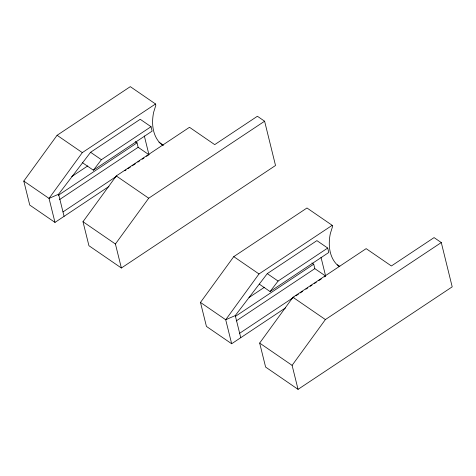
<?xml version="1.0" encoding="UTF-8"?>
<svg xmlns="http://www.w3.org/2000/svg" width="476" height="476" viewBox="0 0 476 476"><rect width="100%" height="100%" fill="white"/><g stroke="black" fill="none" stroke-linecap="round" stroke-linejoin="round"><path stroke-width="0.71" d="M108.95 186.461L54.984 222.405L29.756 205.079L23.8 181.076L57.09 135.285L130.299 86.65L155.527 103.976L155.836 105.244L153.623 112.354A47.249 31.767 -55.5 0 0 163.155 145.674M155.527 103.976L82.318 152.612L49.028 198.403L54.984 222.405M82.985 221.721L116.275 175.936L189.484 127.294L214.706 144.627L257.397 116.263L264.608 121.213L275.521 165.499L121.374 268.006L88.935 245.723L82.985 221.721L115.418 244.004L121.374 268.006M115.418 244.004L148.708 198.212L264.608 121.213M285.63 307.811L231.663 343.749L206.435 326.423L200.479 302.421L233.77 256.635L306.978 207.994L332.206 225.326L332.516 226.594L330.302 233.704A47.249 31.767 -55.5 0 0 339.275 266.62M332.206 225.326L258.998 273.962L225.707 319.747L231.663 343.749M259.664 343.071L292.954 297.286L366.157 248.645L391.385 265.971L434.076 237.607L441.288 242.558L452.2 286.849L298.053 389.35L265.614 367.073L259.664 343.071L292.097 365.348L298.053 389.35M292.097 365.348L325.388 319.563L441.288 242.558M23.8 181.076L49.028 198.403L58.59 194.22L90.589 152.284L140.218 119.286L151.029 126.711L152.118 131.126L93.397 170.206L82.586 162.78M93.397 170.206L101.406 159.71L151.029 126.711M200.479 302.421L225.707 319.747L235.269 315.57L267.268 273.635L316.897 240.63L327.708 248.061L328.797 252.476L270.076 291.556L259.265 284.124M270.076 291.556L278.085 281.06L327.708 248.061M71.697 176.596L87.78 165.892M58.233 195.344L137.046 142.848L138.141 147.292L148.952 154.718L146.477 156.36M59.589 199.557L138.141 147.292M62.981 211.921L116.174 176.531M124.831 170.765L126.069 169.944M127.925 168.706L130.394 167.064M132.251 165.826L135.345 163.768M137.82 162.126L139.676 160.888M142.145 159.246L144.002 158.008M248.996 297.53L264.46 287.242M235.531 316.284L313.726 264.198L314.82 268.637L325.632 276.062L324.394 276.889M236.269 320.907L314.82 268.637M239.66 333.271L294.085 297.054M295.941 295.816L298.416 294.174M300.273 292.936L302.748 291.294M305.836 289.235L307.692 287.998M310.168 286.356L312.024 285.118M314.499 283.47L316.35 282.238M318.825 280.59L321.3 278.948M158.948 142.157L163.149 145.043M337.425 264.739L339.828 266.393M135.244 141.61L137.046 142.848M311.923 262.96L313.726 264.198M90.589 152.284L101.406 159.71M267.268 273.635L278.085 281.06M57.09 135.285L82.318 152.612M116.275 175.936L148.708 198.212M233.77 256.635L258.998 273.962M292.954 297.286L325.388 319.563M235.269 315.57L240.755 337.692M58.59 194.22L64.082 216.348M321.008 257.308L325.632 276.062M144.329 135.963L148.952 154.718"/></g></svg>
